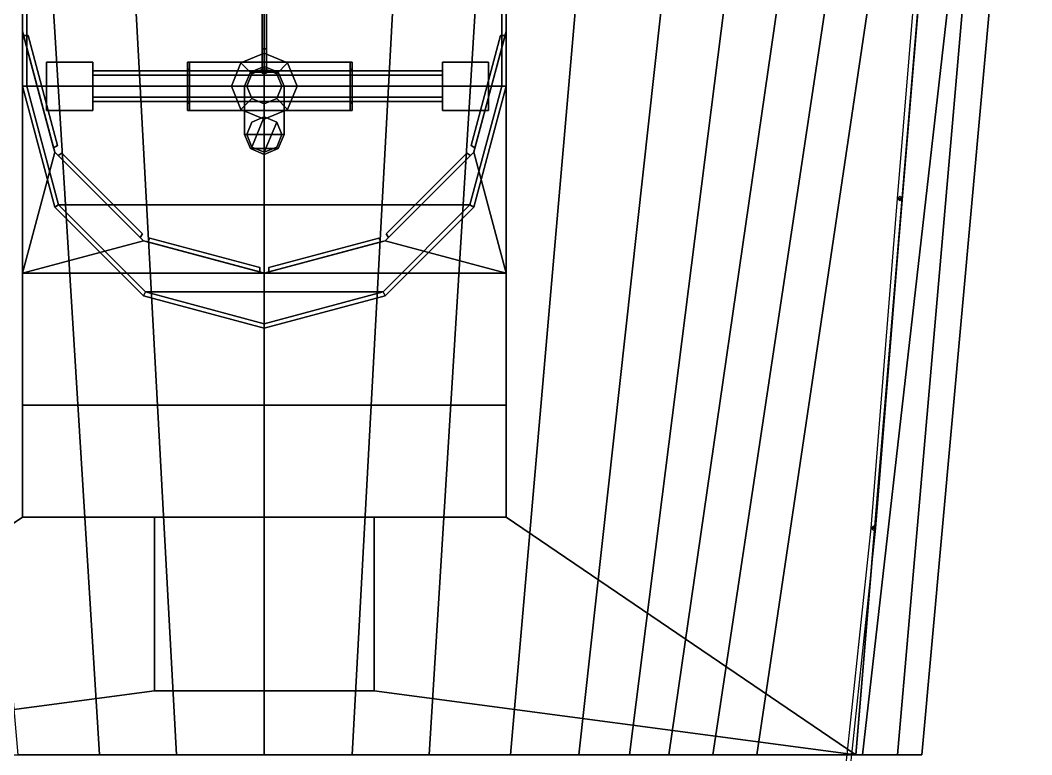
# Model space of a CAD drawing. Header units: millimetres. Extents: x -4 to 4, y -37.4 to 54.3.
# Drawn here: x -1.11 to 3.49, y -23.33 to -19.99 of the extents above; entities that cross this region are included whole.
import ezdxf

# ---------------------------------------------------------------- set-up
doc = ezdxf.new("R2010")
doc.units = ezdxf.units.MM
doc.layers.add('r2', color=5, linetype='Continuous')
doc.layers.add('superstructure', color=3, linetype='Continuous')

msp = doc.modelspace()

# ---------------------------------------------------------------- linework, layer by layer
for points in [[(-1.09, -17.81, -2.23), (-0.75, -23.33, -2.23), (-1.12, -23.33, -1.82), (-1.6, -17.81, -1.82)], [(-0.7, -17.81, -2.43), (-0.4, -23.33, -2.43), (-0.75, -23.33, -2.23), (-1.09, -17.81, -2.23)], [(0, -17.81, -2.62), (0, -23.33, -2.62), (-0.4, -23.33, -2.43), (-0.7, -17.81, -2.43)], [(0.4, -23.33, -2.43), (0, -23.33, -2.62), (0, -17.81, -2.62), (0.7, -17.81, -2.43)], [(0.75, -23.33, -2.23), (0.4, -23.33, -2.43), (0.7, -17.81, -2.43), (1.09, -17.81, -2.23)], [(1.12, -23.33, -1.82), (0.75, -23.33, -2.23), (1.09, -17.81, -2.23), (1.6, -17.81, -1.82)], [(1.43, -23.33, -1.23), (1.12, -23.33, -1.82), (1.6, -17.81, -1.82), (2.04, -17.81, -1.23)], [(1.66, -23.33, -0.61), (1.43, -23.33, -1.23), (2.04, -17.81, -1.23), (2.36, -17.81, -0.61)], [(1.84, -23.33), (1.66, -23.33, -0.61), (2.36, -17.81, -0.61), (2.64, -17.81)], [(2.04, -23.33, 0.61), (1.84, -23.33), (2.64, -17.81), (2.87, -17.81, 0.61)], [(2.24, -23.33, 1.22), (2.04, -23.33, 0.61), (2.87, -17.81, 0.61), (3.06, -17.81, 1.22)], [(2.72, -23.33, 2.45), (2.24, -23.33, 1.22), (3.06, -17.81, 1.22), (3.35, -17.81, 2.45)], [(2.69, -23.33, 3.46), (2.88, -23.33, 3.38), (3.36, -17.81, 3.38), (3.15, -17.81, 3.45)], [(2.99, -23.33, 3.23), (2.72, -23.33, 2.45), (3.35, -17.81, 2.45), (3.49, -17.81, 3.19)], [(2.88, -23.33, 3.38), (2.99, -23.33, 3.23), (3.49, -17.81, 3.19), (3.36, -17.81, 3.38)], [(-2.9817, -19.83, 3.45), (-2.69, -23.33, 3.46), (-1.1, -22.25, 3.4816), (-1.1, -19.83, 3.4816)], [(1.1, -19.83, 3.4816), (1.1, -22.25, 3.4816), (2.69, -23.33, 3.46), (2.9817, -19.83, 3.4537)], [(-1.1, -22.25, 3.4816), (-2.69, -23.33, 3.46), (-0.5, -23.04, 3.4916), (-0.5, -22.25, 3.4916)], [(0.5, -22.25, 3.4916), (0.5, -23.04, 3.4916), (2.69, -23.33, 3.46), (1.1, -22.25, 3.4816)], [(-0.5, -23.04, 3.4916), (-2.69, -23.33, 3.46), (0, -23.33, 3.5), (0, -23.04, 3.5)], [(0, -23.04, 3.5), (0, -23.33, 3.5), (2.69, -23.33, 3.46), (0.5, -23.04, 3.4916)]]:
    msp.add_3dface(points)
at = {"layer": 'r2'}
for points in [[(2.88, -20.8, 3.96), (2.96, -19.83, 3.96), (2.98, -19.83, 3.96), (2.9, -20.8, 3.96)], [(2.88, -20.8, 4.46), (2.96, -19.83, 4.46), (2.98, -19.83, 4.46), (2.9, -20.8, 4.46)], [(2.88, -20.8, 3.46), (2.89, -20.79, 3.46), (2.89, -20.79, 4.46), (2.88, -20.8, 4.46)], [(2.89, -20.79, 3.46), (2.9, -20.8, 3.46), (2.9, -20.8, 4.46), (2.89, -20.79, 4.46)], [(2.76, -22.3, 3.96), (2.88, -20.8, 3.96), (2.9, -20.8, 3.96), (2.78, -22.3, 3.96)], [(2.76, -22.3, 4.46), (2.88, -20.8, 4.46), (2.9, -20.8, 4.46), (2.78, -22.3, 4.46)], [(2.89, -20.81, 3.46), (2.88, -20.8, 3.46), (2.88, -20.8, 4.46), (2.89, -20.81, 4.46)], [(2.9, -20.8, 3.46), (2.89, -20.81, 3.46), (2.89, -20.81, 4.46), (2.9, -20.8, 4.46)], [(2.6, -23.8, 3.96), (2.76, -22.3, 3.96), (2.78, -22.3, 3.96), (2.62, -23.8, 3.96)], [(2.6, -23.8, 4.46), (2.76, -22.3, 4.46), (2.78, -22.3, 4.46), (2.62, -23.8, 4.46)], [(2.76, -22.3, 3.46), (2.77, -22.29, 3.46), (2.77, -22.29, 4.46), (2.76, -22.3, 4.46)], [(2.77, -22.31, 3.46), (2.76, -22.3, 3.46), (2.76, -22.3, 4.46), (2.77, -22.31, 4.46)], [(2.77, -22.29, 3.46), (2.78, -22.3, 3.46), (2.78, -22.3, 4.46), (2.77, -22.29, 4.46)], [(2.78, -22.3, 3.46), (2.77, -22.31, 3.46), (2.77, -22.31, 4.46), (2.78, -22.3, 4.46)]]:
    msp.add_3dface(points, dxfattribs=at)
at = {"layer": 'superstructure'}
for points in [[(-1.1, -17.28, 7.38), (-1.1, -17.28, 5.33), (-1.1, -19.81, 6.61), (-1.1, -20.04, 7.38)], [(-1.1, -17.28, 7.38), (-1.1, -20.29, 7.38), (-1.1, -20.29, 8.22), (-1.1, -19.45, 8.46)], [(1.1, -17.28, 7.38), (1.1, -20.04, 7.38), (1.1, -19.81, 6.61), (1.1, -17.28, 5.33)], [(1.1, -20.29, 7.38), (1.1, -17.28, 7.38), (1.1, -19.45, 8.46), (1.1, -20.29, 8.22)], [(-1.08, -20.29, 7.4), (-1.08, -17.3, 7.4), (-1.08, -19.45, 8.46), (-1.08, -20.29, 8.22)], [(-1.08, -17.3, 7.4), (-1.08, -20.29, 7.4), (1.08, -20.29, 7.4), (1.08, -17.3, 7.4)], [(1.08, -17.3, 7.4), (1.08, -20.29, 7.4), (1.08, -20.29, 8.22), (1.08, -19.45, 8.46)], [(-1.1, -19.45, 8.46), (-1.1, -20.29, 8.22), (-1.08, -20.29, 8.22), (-1.08, -19.45, 8.46)], [(1.08, -19.45, 8.46), (1.08, -20.29, 8.22), (1.1, -20.29, 8.22), (1.1, -19.45, 8.46)], [(-1.1, -19.83, 6.61), (-1.1, -20.04, 7.38), (-1.1, -20.04, 7.38), (-1.1, -19.81, 6.61)], [(0, -20.12, 7.84), (-0.01, -20.12, 7.85), (-0.01, -19.79, 7.97), (0, -19.79, 7.96)], [(-0.01, -20.12, 7.85), (0, -20.12, 7.86), (0, -19.79, 7.98), (-0.01, -19.79, 7.97)], [(0.01, -20.12, 7.85), (0, -20.12, 7.84), (0, -19.79, 7.96), (0.01, -19.79, 7.97)], [(0, -20.12, 7.86), (0.01, -20.12, 7.85), (0.01, -19.79, 7.97), (0, -19.79, 7.98)], [(1.1, -19.81, 6.61), (1.1, -20.04, 7.38), (1.1, -20.04, 7.38), (1.1, -19.83, 6.61)], [(-1.1, -19.83, 3.4816), (-1.1, -22.25, 3.4816), (-1.1, -21.14, 5.49), (-1.1, -20.04, 5.49)], [(-1.1, -19.83, 3.4816), (-1.1, -20.04, 5.49), (-1.1, -20.04, 7.38), (-1.1, -19.83, 6.61)], [(1.1, -21.14, 5.49), (1.1, -22.25, 3.4816), (1.1, -19.83, 3.4816), (1.1, -20.04, 5.49)], [(1.1, -20.04, 5.49), (1.1, -19.83, 3.4816), (1.1, -19.83, 6.61), (1.1, -20.04, 7.38)], [(-1.1, -21.14, 5.49), (-1.1, -21.14, 5.49), (-0.9526, -20.59, 5.49), (-1.1, -20.04, 5.49)], [(-1.1, -20.04, 5.49), (-1.0946, -20.06, 6.63), (-1.0946, -20.06, 7.13), (-1.1, -20.04, 7.38)], [(-1.1, -20.04, 5.49), (-0.9526, -20.59, 5.49), (-0.958, -20.57, 6.63), (-1.0946, -20.06, 6.63)], [(-0.958, -20.57, 7.13), (-0.9526, -20.59, 7.38), (-1.1, -20.04, 7.38), (-1.0946, -20.06, 7.13)], [(0.9526, -20.59, 5.49), (0.9526, -20.59, 5.49), (1.1, -21.14, 5.49), (1.1, -20.04, 5.49)], [(0.9526, -20.59, 5.49), (1.1, -20.04, 5.49), (1.0946, -20.06, 6.63), (0.958, -20.57, 6.63)], [(1.0946, -20.06, 7.13), (1.1, -20.04, 7.38), (0.9526, -20.59, 7.38), (0.958, -20.57, 7.13)], [(1.0946, -20.06, 6.63), (1.1, -20.04, 5.49), (1.1, -20.04, 7.38), (1.0946, -20.06, 7.13)], [(-0.9407, -20.56, 7.13), (-0.958, -20.57, 7.13), (-1.0946, -20.06, 7.13), (-1.0746, -20.06, 7.13)], [(-1.0746, -20.06, 6.63), (-1.0946, -20.06, 6.63), (-0.958, -20.57, 6.63), (-0.9407, -20.56, 6.63)], [(-1.0946, -20.06, 6.63), (-1.0746, -20.06, 6.63), (-1.0746, -20.06, 7.13), (-1.0946, -20.06, 7.13)], [(-1.0746, -20.06, 6.63), (-0.9407, -20.56, 6.63), (-0.9407, -20.56, 7.13), (-1.0746, -20.06, 7.13)], [(1.0746, -20.06, 7.13), (1.0946, -20.06, 7.13), (0.958, -20.57, 7.13), (0.9407, -20.56, 7.13)], [(0.9407, -20.56, 6.63), (0.958, -20.57, 6.63), (1.0946, -20.06, 6.63), (1.0746, -20.06, 6.63)], [(0.9407, -20.56, 6.63), (1.0746, -20.06, 6.63), (1.0746, -20.06, 7.13), (0.9407, -20.56, 7.13)], [(1.0746, -20.06, 6.63), (1.0946, -20.06, 6.63), (1.0946, -20.06, 7.13), (1.0746, -20.06, 7.13)], [(0, -20.14, 7.4), (-0.1061, -20.1839, 7.4), (-0.1061, -20.1839, 7.73), (0, -20.14, 7.73)], [(0, -20.14, 7.73), (-0.1061, -20.1839, 7.73), (-0.0566, -20.2334, 7.73), (0, -20.21, 7.73)], [(0, -20.23, 7.84), (-0.01, -20.23, 7.85), (-0.01, -20.12, 7.85), (0, -20.12, 7.84)], [(-0.01, -20.23, 7.85), (0, -20.23, 7.86), (0, -20.12, 7.86), (-0.01, -20.12, 7.85)], [(0.01, -20.23, 7.85), (0, -20.23, 7.84), (0, -20.12, 7.84), (0.01, -20.12, 7.85)], [(0, -20.23, 7.86), (0.01, -20.23, 7.85), (0.01, -20.12, 7.85), (0, -20.12, 7.86)], [(0.1061, -20.1839, 7.4), (0, -20.14, 7.4), (0, -20.14, 7.73), (0.1061, -20.1839, 7.73)], [(0.1061, -20.1839, 7.73), (0, -20.14, 7.73), (0, -20.21, 7.73), (0.0566, -20.2334, 7.73)], [(-0.78, -20.4, 8.71), (-0.99, -20.4, 8.71), (-0.99, -20.18, 8.71), (-0.78, -20.18, 8.71)], [(-0.99, -20.18, 8.71), (-0.99, -20.4, 8.71), (-0.99, -20.4, 8.93), (-0.99, -20.18, 8.93)], [(-0.78, -20.18, 8.71), (-0.99, -20.18, 8.71), (-0.99, -20.18, 8.93), (-0.78, -20.18, 8.93)], [(-0.99, -20.18, 8.93), (-0.99, -20.4, 8.93), (-0.78, -20.4, 8.93), (-0.78, -20.18, 8.93)], [(-0.78, -20.18, 8.93), (-0.78, -20.4, 8.93), (-0.78, -20.4, 8.71), (-0.78, -20.18, 8.71)], [(-0.35, -20.4, 8.82), (-0.35, -20.18, 8.82), (-0.35, -20.18, 8.53), (-0.35, -20.4, 8.53)], [(-0.34, -20.18, 8.54), (-0.35, -20.18, 8.53), (-0.35, -20.18, 8.82), (-0.34, -20.18, 8.82)], [(-0.35, -20.4, 8.53), (-0.35, -20.18, 8.53), (0.4, -20.18, 8.53), (0.4, -20.4, 8.53)], [(0.39, -20.18, 8.54), (0.4, -20.18, 8.53), (-0.35, -20.18, 8.53), (-0.34, -20.18, 8.54)], [(-0.35, -20.3678, 8.8978), (-0.35, -20.2122, 8.8978), (-0.35, -20.18, 8.82), (-0.35, -20.4, 8.82)], [(-0.35, -20.18, 8.82), (-0.35, -20.2122, 8.8978), (-0.34, -20.2122, 8.8978), (-0.34, -20.18, 8.82)], [(-0.34, -20.4, 8.54), (-0.34, -20.18, 8.54), (-0.34, -20.18, 8.82), (-0.34, -20.4, 8.82)], [(0.39, -20.4, 8.54), (0.39, -20.18, 8.54), (-0.34, -20.18, 8.54), (-0.34, -20.4, 8.54)], [(-0.34, -20.4, 8.82), (-0.34, -20.18, 8.82), (-0.34, -20.2122, 8.8978), (-0.34, -20.3678, 8.8978)], [(-0.1061, -20.1839, 7.4), (-0.15, -20.29, 7.4), (-0.15, -20.29, 7.73), (-0.1061, -20.1839, 7.73)], [(-0.1061, -20.1839, 7.73), (-0.15, -20.29, 7.73), (-0.08, -20.29, 7.73), (-0.0566, -20.2334, 7.73)], [(0.15, -20.29, 7.73), (0.1061, -20.1839, 7.73), (0.0566, -20.2334, 7.73), (0.08, -20.29, 7.73)], [(0.15, -20.29, 7.4), (0.1061, -20.1839, 7.4), (0.1061, -20.1839, 7.73), (0.15, -20.29, 7.73)], [(0.39, -20.4, 8.82), (0.39, -20.18, 8.82), (0.39, -20.18, 8.54), (0.39, -20.4, 8.54)], [(0.4, -20.18, 8.53), (0.39, -20.18, 8.54), (0.39, -20.18, 8.82), (0.4, -20.18, 8.82)], [(0.39, -20.3678, 8.8978), (0.39, -20.2122, 8.8978), (0.39, -20.18, 8.82), (0.39, -20.4, 8.82)], [(0.39, -20.18, 8.82), (0.39, -20.2122, 8.8978), (0.4, -20.2122, 8.8978), (0.4, -20.18, 8.82)], [(0.4, -20.4, 8.53), (0.4, -20.18, 8.53), (0.4, -20.18, 8.82), (0.4, -20.4, 8.82)], [(0.4, -20.4, 8.82), (0.4, -20.18, 8.82), (0.4, -20.2122, 8.8978), (0.4, -20.3678, 8.8978)], [(0.81, -20.18, 8.93), (0.81, -20.4, 8.93), (1.02, -20.4, 8.93), (1.02, -20.18, 8.93)], [(1.02, -20.4, 8.71), (0.81, -20.4, 8.71), (0.81, -20.18, 8.71), (1.02, -20.18, 8.71)], [(0.81, -20.18, 8.71), (0.81, -20.4, 8.71), (0.81, -20.4, 8.93), (0.81, -20.18, 8.93)], [(1.02, -20.18, 8.71), (0.81, -20.18, 8.71), (0.81, -20.18, 8.93), (1.02, -20.18, 8.93)], [(1.02, -20.18, 8.93), (1.02, -20.4, 8.93), (1.02, -20.4, 8.71), (1.02, -20.18, 8.71)], [(-0.78, -20.2405, 8.7705), (-0.78, -20.22, 8.82), (0.81, -20.22, 8.82), (0.81, -20.2405, 8.7705)], [(-0.78, -20.22, 8.82), (-0.78, -20.2405, 8.8695), (0.81, -20.2405, 8.8695), (0.81, -20.22, 8.82)], [(-0.35, -20.29, 8.93), (-0.35, -20.29, 8.93), (-0.35, -20.2122, 8.8978), (-0.35, -20.3678, 8.8978)], [(-0.35, -20.2122, 8.8978), (-0.35, -20.29, 8.93), (-0.34, -20.29, 8.93), (-0.34, -20.2122, 8.8978)], [(-0.34, -20.3678, 8.8978), (-0.34, -20.2122, 8.8978), (-0.34, -20.29, 8.93)], [(-0.0636, -20.2264, 8.14), (-0.09, -20.29, 8.14), (-0.09, -20.29, 8.15), (-0.0636, -20.2264, 8.15)], [(-0.0636, -20.2264, 8.15), (-0.09, -20.29, 8.15), (0.09, -20.29, 8.15), (0.0636, -20.2264, 8.15)], [(-0.0636, -20.2264, 8.35), (-0.09, -20.29, 8.35), (-0.09, -20.29, 8.36), (-0.0636, -20.2264, 8.36)], [(-0.0636, -20.2264, 8.36), (-0.09, -20.29, 8.36), (0.09, -20.29, 8.36), (0.0636, -20.2264, 8.36)], [(-0.0566, -20.2334, 7.73), (-0.08, -20.29, 7.73), (-0.08, -20.29, 8.53), (-0.0566, -20.2334, 8.53)], [(0, -20.2, 8.14), (-0.0636, -20.2264, 8.14), (-0.0636, -20.2264, 8.15), (0, -20.2, 8.15)], [(0, -20.2, 8.15), (-0.0636, -20.2264, 8.15), (0.0636, -20.2264, 8.15), (0, -20.2, 8.15)], [(0, -20.2, 8.35), (-0.0636, -20.2264, 8.35), (-0.0636, -20.2264, 8.36), (0, -20.2, 8.36)], [(0, -20.2, 8.36), (-0.0636, -20.2264, 8.36), (0.0636, -20.2264, 8.36), (0, -20.2, 8.36)], [(0, -20.21, 7.73), (-0.0566, -20.2334, 7.73), (-0.0566, -20.2334, 8.53), (0, -20.21, 8.53)], [(0.0636, -20.2264, 8.14), (0, -20.2, 8.14), (0, -20.2, 8.15), (0.0636, -20.2264, 8.15)], [(0.0636, -20.2264, 8.35), (0, -20.2, 8.35), (0, -20.2, 8.36), (0.0636, -20.2264, 8.36)], [(0.0566, -20.2334, 7.73), (0, -20.21, 7.73), (0, -20.21, 8.53), (0.0566, -20.2334, 8.53)], [(0.08, -20.29, 7.73), (0.0566, -20.2334, 7.73), (0.0566, -20.2334, 8.53), (0.08, -20.29, 8.53)], [(0.09, -20.29, 8.14), (0.0636, -20.2264, 8.14), (0.0636, -20.2264, 8.15), (0.09, -20.29, 8.15)], [(0.09, -20.29, 8.35), (0.0636, -20.2264, 8.35), (0.0636, -20.2264, 8.36), (0.09, -20.29, 8.36)], [(0.39, -20.29, 8.93), (0.39, -20.29, 8.93), (0.39, -20.2122, 8.8978), (0.39, -20.3678, 8.8978)], [(0.39, -20.2122, 8.8978), (0.39, -20.29, 8.93), (0.4, -20.29, 8.93), (0.4, -20.2122, 8.8978)], [(0.4, -20.3678, 8.8978), (0.4, -20.2122, 8.8978), (0.4, -20.29, 8.93)], [(-0.78, -20.29, 8.75), (-0.78, -20.2405, 8.7705), (0.81, -20.2405, 8.7705), (0.81, -20.29, 8.75)], [(-0.78, -20.2405, 8.8695), (-0.78, -20.29, 8.89), (0.81, -20.29, 8.89), (0.81, -20.2405, 8.8695)], [(-1.1, -20.29, 7.38), (-0.9526, -20.84, 7.38), (-0.9526, -20.84, 8.22), (-1.1, -20.29, 8.22)], [(-1.1, -20.29, 8.22), (-0.9526, -20.84, 8.22), (-0.9353, -20.83, 8.22), (-1.08, -20.29, 8.22)], [(-0.9353, -20.83, 7.4), (-1.08, -20.29, 7.4), (-1.08, -20.29, 8.22), (-0.9353, -20.83, 8.22)], [(-1.08, -20.29, 7.4), (-0.9353, -20.83, 7.4), (0.9353, -20.83, 7.4), (1.08, -20.29, 7.4)], [(-0.78, -20.3395, 8.7705), (-0.78, -20.29, 8.75), (0.81, -20.29, 8.75), (0.81, -20.3395, 8.7705)], [(-0.78, -20.29, 8.89), (-0.78, -20.3395, 8.8695), (0.81, -20.3395, 8.8695), (0.81, -20.29, 8.89)], [(-0.35, -20.29, 8.93), (-0.35, -20.3678, 8.8978), (-0.34, -20.3678, 8.8978), (-0.34, -20.29, 8.93)], [(-0.15, -20.29, 7.4), (-0.1061, -20.3961, 7.4), (-0.1061, -20.3961, 7.73), (-0.15, -20.29, 7.73)], [(-0.15, -20.29, 7.73), (-0.1061, -20.3961, 7.73), (-0.0566, -20.3466, 7.73), (-0.08, -20.29, 7.73)], [(-0.09, -20.51, 8.15), (-0.09, -20.29, 8.15), (-0.09, -20.29, 8.14), (-0.09, -20.51, 8.14)], [(0.09, -20.51, 8.15), (0.09, -20.29, 8.15), (-0.09, -20.29, 8.15), (-0.09, -20.51, 8.15)], [(-0.09, -20.51, 8.36), (-0.09, -20.29, 8.36), (-0.09, -20.29, 8.35), (-0.09, -20.51, 8.35)], [(0.09, -20.51, 8.36), (0.09, -20.29, 8.36), (-0.09, -20.29, 8.36), (-0.09, -20.51, 8.36)], [(-0.08, -20.29, 7.73), (-0.0566, -20.3466, 7.73), (-0.0566, -20.3466, 8.53), (-0.08, -20.29, 8.53)], [(0.0566, -20.3466, 7.73), (0.08, -20.29, 7.73), (0.08, -20.29, 8.53), (0.0566, -20.3466, 8.53)], [(0.1061, -20.3961, 7.73), (0.15, -20.29, 7.73), (0.08, -20.29, 7.73), (0.0566, -20.3466, 7.73)], [(0.09, -20.51, 8.14), (0.09, -20.29, 8.14), (0.09, -20.29, 8.15), (0.09, -20.51, 8.15)], [(0.09, -20.51, 8.35), (0.09, -20.29, 8.35), (0.09, -20.29, 8.36), (0.09, -20.51, 8.36)], [(0.1061, -20.3961, 7.4), (0.15, -20.29, 7.4), (0.15, -20.29, 7.73), (0.1061, -20.3961, 7.73)], [(0.39, -20.29, 8.93), (0.39, -20.3678, 8.8978), (0.4, -20.3678, 8.8978), (0.4, -20.29, 8.93)], [(1.08, -20.29, 7.4), (0.9353, -20.83, 7.4), (0.9353, -20.83, 8.22), (1.08, -20.29, 8.22)], [(0.9526, -20.84, 8.22), (1.1, -20.29, 8.22), (1.08, -20.29, 8.22), (0.9353, -20.83, 8.22)], [(0.9526, -20.84, 7.38), (1.1, -20.29, 7.38), (1.1, -20.29, 8.22), (0.9526, -20.84, 8.22)], [(-0.78, -20.36, 8.82), (-0.78, -20.3395, 8.7705), (0.81, -20.3395, 8.7705), (0.81, -20.36, 8.82)], [(-0.78, -20.3395, 8.8695), (-0.78, -20.36, 8.82), (0.81, -20.36, 8.82), (0.81, -20.3395, 8.8695)], [(-0.35, -20.3678, 8.8978), (-0.35, -20.4, 8.82), (-0.34, -20.4, 8.82), (-0.34, -20.3678, 8.8978)], [(-0.1061, -20.3961, 7.73), (0, -20.44, 7.73), (0, -20.37, 7.73), (-0.0566, -20.3466, 7.73)], [(-0.0566, -20.3466, 7.73), (0, -20.37, 7.73), (0, -20.37, 8.53), (-0.0566, -20.3466, 8.53)], [(0, -20.37, 7.73), (0.0566, -20.3466, 7.73), (0.0566, -20.3466, 8.53), (0, -20.37, 8.53)], [(0, -20.44, 7.73), (0.1061, -20.3961, 7.73), (0.0566, -20.3466, 7.73), (0, -20.37, 7.73)], [(0.39, -20.3678, 8.8978), (0.39, -20.4, 8.82), (0.4, -20.4, 8.82), (0.4, -20.3678, 8.8978)], [(-0.78, -20.4, 8.93), (-0.99, -20.4, 8.93), (-0.99, -20.4, 8.71), (-0.78, -20.4, 8.71)], [(-0.34, -20.4, 8.82), (-0.35, -20.4, 8.82), (-0.35, -20.4, 8.53), (-0.34, -20.4, 8.54)], [(-0.34, -20.4, 8.54), (-0.35, -20.4, 8.53), (0.4, -20.4, 8.53), (0.39, -20.4, 8.54)], [(-0.1061, -20.3961, 7.4), (0, -20.44, 7.4), (0, -20.44, 7.73), (-0.1061, -20.3961, 7.73)], [(0, -20.44, 7.4), (0.1061, -20.3961, 7.4), (0.1061, -20.3961, 7.73), (0, -20.44, 7.73)], [(0.4, -20.4, 8.82), (0.39, -20.4, 8.82), (0.39, -20.4, 8.54), (0.4, -20.4, 8.53)], [(1.02, -20.4, 8.93), (0.81, -20.4, 8.93), (0.81, -20.4, 8.71), (1.02, -20.4, 8.71)], [(-0.0566, -20.5666, 8.47), (0, -20.43, 8.47), (-0.0566, -20.4534, 8.47), (-0.08, -20.51, 8.47)], [(-0.0566, -20.4534, 8.06), (-0.08, -20.51, 8.06), (-0.08, -20.51, 8.47), (-0.0566, -20.4534, 8.47)], [(0, -20.43, 8.06), (-0.0566, -20.4534, 8.06), (-0.0566, -20.4534, 8.47), (0, -20.43, 8.47)], [(0, -20.59, 8.47), (0.0566, -20.4534, 8.47), (0, -20.43, 8.47), (-0.0566, -20.5666, 8.47)], [(0.0566, -20.4534, 8.06), (0, -20.43, 8.06), (0, -20.43, 8.47), (0.0566, -20.4534, 8.47)], [(0.0566, -20.5666, 8.47), (0.08, -20.51, 8.47), (0.0566, -20.4534, 8.47), (0, -20.59, 8.47)], [(0.08, -20.51, 8.06), (0.0566, -20.4534, 8.06), (0.0566, -20.4534, 8.47), (0.08, -20.51, 8.47)], [(-0.09, -20.51, 8.14), (-0.0636, -20.5736, 8.14), (-0.0636, -20.5736, 8.15), (-0.09, -20.51, 8.15)], [(0.0636, -20.5736, 8.15), (0.09, -20.51, 8.15), (-0.09, -20.51, 8.15), (-0.0636, -20.5736, 8.15)], [(0.0636, -20.5736, 8.36), (0.09, -20.51, 8.36), (-0.09, -20.51, 8.36), (-0.0636, -20.5736, 8.36)], [(-0.09, -20.51, 8.35), (-0.0636, -20.5736, 8.35), (-0.0636, -20.5736, 8.36), (-0.09, -20.51, 8.36)], [(-0.08, -20.51, 8.06), (-0.0566, -20.5666, 8.06), (-0.0566, -20.5666, 8.47), (-0.08, -20.51, 8.47)], [(0.0566, -20.5666, 8.06), (0.08, -20.51, 8.06), (0.08, -20.51, 8.47), (0.0566, -20.5666, 8.47)], [(0.0636, -20.5736, 8.14), (0.09, -20.51, 8.14), (0.09, -20.51, 8.15), (0.0636, -20.5736, 8.15)], [(0.0636, -20.5736, 8.35), (0.09, -20.51, 8.35), (0.09, -20.51, 8.36), (0.0636, -20.5736, 8.36)], [(-0.9407, -20.56, 6.63), (-0.958, -20.57, 6.63), (-0.958, -20.57, 7.13), (-0.9407, -20.56, 7.13)], [(0.958, -20.57, 6.63), (0.9407, -20.56, 6.63), (0.9407, -20.56, 7.13), (0.958, -20.57, 7.13)], [(-1.1, -21.14, 5.49), (-1.1, -21.14, 5.49), (-0.55, -20.9926, 5.49), (-0.9526, -20.59, 5.49)], [(-0.958, -20.57, 6.63), (-0.9526, -20.59, 5.49), (-0.9526, -20.59, 7.38), (-0.958, -20.57, 7.13)], [(-0.9526, -20.59, 5.49), (-0.938, -20.6046, 6.63), (-0.938, -20.6046, 7.13), (-0.9526, -20.59, 7.38)], [(-0.9526, -20.59, 5.49), (-0.55, -20.9926, 5.49), (-0.5646, -20.978, 6.63), (-0.938, -20.6046, 6.63)], [(-0.5646, -20.978, 7.13), (-0.55, -20.9926, 7.38), (-0.9526, -20.59, 7.38), (-0.938, -20.6046, 7.13)], [(-0.5546, -20.9607, 7.13), (-0.5646, -20.978, 7.13), (-0.938, -20.6046, 7.13), (-0.9207, -20.5946, 7.13)], [(-0.9207, -20.5946, 6.63), (-0.938, -20.6046, 6.63), (-0.5646, -20.978, 6.63), (-0.5546, -20.9607, 6.63)], [(-0.938, -20.6046, 6.63), (-0.9207, -20.5946, 6.63), (-0.9207, -20.5946, 7.13), (-0.938, -20.6046, 7.13)], [(-0.9207, -20.5946, 6.63), (-0.5546, -20.9607, 6.63), (-0.5546, -20.9607, 7.13), (-0.9207, -20.5946, 7.13)], [(-0.0636, -20.5736, 8.14), (0, -20.6, 8.14), (0, -20.6, 8.15), (-0.0636, -20.5736, 8.15)], [(0, -20.6, 8.15), (0.0636, -20.5736, 8.15), (-0.0636, -20.5736, 8.15), (0, -20.6, 8.15)], [(0, -20.6, 8.36), (0.0636, -20.5736, 8.36), (-0.0636, -20.5736, 8.36), (0, -20.6, 8.36)], [(-0.0636, -20.5736, 8.35), (0, -20.6, 8.35), (0, -20.6, 8.36), (-0.0636, -20.5736, 8.36)], [(-0.0566, -20.5666, 8.06), (0, -20.59, 8.06), (0, -20.59, 8.47), (-0.0566, -20.5666, 8.47)], [(0, -20.59, 8.06), (0.0566, -20.5666, 8.06), (0.0566, -20.5666, 8.47), (0, -20.59, 8.47)], [(0, -20.6, 8.14), (0.0636, -20.5736, 8.14), (0.0636, -20.5736, 8.15), (0, -20.6, 8.15)], [(0, -20.6, 8.35), (0.0636, -20.5736, 8.35), (0.0636, -20.5736, 8.36), (0, -20.6, 8.36)], [(0.55, -20.9926, 5.49), (0.55, -20.9926, 5.49), (1.1, -21.14, 5.49), (0.9526, -20.59, 5.49)], [(0.55, -20.9926, 5.49), (0.9526, -20.59, 5.49), (0.938, -20.6046, 6.63), (0.5646, -20.978, 6.63)], [(0.938, -20.6046, 7.13), (0.9526, -20.59, 7.38), (0.55, -20.9926, 7.38), (0.5646, -20.978, 7.13)], [(0.9207, -20.5946, 7.13), (0.938, -20.6046, 7.13), (0.5646, -20.978, 7.13), (0.5546, -20.9607, 7.13)], [(0.5546, -20.9607, 6.63), (0.5646, -20.978, 6.63), (0.938, -20.6046, 6.63), (0.9207, -20.5946, 6.63)], [(0.5546, -20.9607, 6.63), (0.9207, -20.5946, 6.63), (0.9207, -20.5946, 7.13), (0.5546, -20.9607, 7.13)], [(0.9207, -20.5946, 6.63), (0.938, -20.6046, 6.63), (0.938, -20.6046, 7.13), (0.9207, -20.5946, 7.13)], [(0.938, -20.6046, 6.63), (0.9526, -20.59, 5.49), (0.9526, -20.59, 7.38), (0.938, -20.6046, 7.13)], [(0.9526, -20.59, 5.49), (0.958, -20.57, 6.63), (0.958, -20.57, 7.13), (0.9526, -20.59, 7.38)], [(-0.9526, -20.84, 8.22), (-0.55, -21.2426, 8.22), (-0.54, -21.2253, 8.22), (-0.9353, -20.83, 8.22)], [(-0.54, -21.2253, 7.4), (-0.9353, -20.83, 7.4), (-0.9353, -20.83, 8.22), (-0.54, -21.2253, 8.22)], [(-0.9353, -20.83, 7.4), (-0.54, -21.2253, 7.4), (0.54, -21.2253, 7.4), (0.9353, -20.83, 7.4)], [(0.9353, -20.83, 7.4), (0.54, -21.2253, 7.4), (0.54, -21.2253, 8.22), (0.9353, -20.83, 8.22)], [(0.55, -21.2426, 8.22), (0.9526, -20.84, 8.22), (0.9353, -20.83, 8.22), (0.54, -21.2253, 8.22)], [(-0.9526, -20.84, 7.38), (-0.55, -21.2426, 7.38), (-0.55, -21.2426, 8.22), (-0.9526, -20.84, 8.22)], [(0.55, -21.2426, 7.38), (0.9526, -20.84, 7.38), (0.9526, -20.84, 8.22), (0.55, -21.2426, 8.22)], [(-0.5546, -20.9607, 6.63), (-0.5646, -20.978, 6.63), (-0.5646, -20.978, 7.13), (-0.5546, -20.9607, 7.13)], [(0.5646, -20.978, 6.63), (0.5546, -20.9607, 6.63), (0.5546, -20.9607, 7.13), (0.5646, -20.978, 7.13)], [(-1.1, -21.14, 5.49), (-1.1, -21.14, 5.49), (0, -21.14, 5.49), (-0.55, -20.9926, 5.49)], [(-0.5646, -20.978, 6.63), (-0.55, -20.9926, 5.49), (-0.55, -20.9926, 7.38), (-0.5646, -20.978, 7.13)], [(-0.55, -20.9926, 5.49), (0, -21.14, 5.49), (-0.02, -21.1346, 6.63), (-0.53, -20.998, 6.63)], [(-0.02, -21.1346, 7.13), (0, -21.14, 7.38), (-0.55, -20.9926, 7.38), (-0.53, -20.998, 7.13)], [(-0.55, -20.9926, 5.49), (-0.53, -20.998, 6.63), (-0.53, -20.998, 7.13), (-0.55, -20.9926, 7.38)], [(-0.53, -20.998, 6.63), (-0.52, -20.9807, 6.63), (-0.52, -20.9807, 7.13), (-0.53, -20.998, 7.13)], [(-0.52, -20.9807, 6.63), (-0.53, -20.998, 6.63), (-0.02, -21.1346, 6.63), (-0.02, -21.1146, 6.63)], [(-0.02, -21.1146, 7.13), (-0.02, -21.1346, 7.13), (-0.53, -20.998, 7.13), (-0.52, -20.9807, 7.13)], [(-0.52, -20.9807, 6.63), (-0.02, -21.1146, 6.63), (-0.02, -21.1146, 7.13), (-0.52, -20.9807, 7.13)], [(0, -21.14, 5.49), (0, -21.14, 5.49), (1.1, -21.14, 5.49), (0.55, -20.9926, 5.49)], [(0, -21.14, 5.49), (0.55, -20.9926, 5.49), (0.53, -20.998, 6.63), (0.02, -21.1346, 6.63)], [(0.53, -20.998, 7.13), (0.55, -20.9926, 7.38), (0, -21.14, 7.38), (0.02, -21.1346, 7.13)], [(0.52, -20.9807, 7.13), (0.53, -20.998, 7.13), (0.02, -21.1346, 7.13), (0.02, -21.1146, 7.13)], [(0.02, -21.1146, 6.63), (0.02, -21.1346, 6.63), (0.53, -20.998, 6.63), (0.52, -20.9807, 6.63)], [(0.02, -21.1146, 6.63), (0.52, -20.9807, 6.63), (0.52, -20.9807, 7.13), (0.02, -21.1146, 7.13)], [(0.52, -20.9807, 6.63), (0.53, -20.998, 6.63), (0.53, -20.998, 7.13), (0.52, -20.9807, 7.13)], [(0.53, -20.998, 6.63), (0.55, -20.9926, 5.49), (0.55, -20.9926, 7.38), (0.53, -20.998, 7.13)], [(0.55, -20.9926, 5.49), (0.5646, -20.978, 6.63), (0.5646, -20.978, 7.13), (0.55, -20.9926, 7.38)], [(-1.1, -22.25, 3.4816), (-1.1, -22.25, 4.63), (-1.1, -21.74, 5.32), (-1.1, -21.14, 5.49)], [(-1.1, -21.14, 5.49), (-1.1, -21.74, 5.32), (1.1, -21.74, 5.32), (1.1, -21.14, 5.49)], [(-0.02, -21.1146, 6.63), (-0.02, -21.1346, 6.63), (-0.02, -21.1346, 7.13), (-0.02, -21.1146, 7.13)], [(-0.02, -21.1346, 6.63), (0, -21.14, 5.49), (0, -21.14, 7.38), (-0.02, -21.1346, 7.13)], [(0, -21.14, 5.49), (0.02, -21.1346, 6.63), (0.02, -21.1346, 7.13), (0, -21.14, 7.38)], [(0.02, -21.1346, 6.63), (0.02, -21.1146, 6.63), (0.02, -21.1146, 7.13), (0.02, -21.1346, 7.13)], [(1.1, -21.74, 5.32), (1.1, -22.25, 4.63), (1.1, -22.25, 3.4816), (1.1, -21.14, 5.49)], [(-0.55, -21.2426, 8.22), (0, -21.39, 8.22), (0, -21.37, 8.22), (-0.54, -21.2253, 8.22)], [(-0.55, -21.2426, 7.38), (0, -21.39, 7.38), (0, -21.39, 8.22), (-0.55, -21.2426, 8.22)], [(0, -21.37, 7.4), (-0.54, -21.2253, 7.4), (-0.54, -21.2253, 8.22), (0, -21.37, 8.22)], [(-0.54, -21.2253, 7.4), (0, -21.37, 7.4), (0, -21.37, 7.4), (0.54, -21.2253, 7.4)], [(0.54, -21.2253, 7.4), (0, -21.37, 7.4), (0, -21.37, 8.22), (0.54, -21.2253, 8.22)], [(0, -21.39, 8.22), (0.55, -21.2426, 8.22), (0.54, -21.2253, 8.22), (0, -21.37, 8.22)], [(0, -21.39, 7.38), (0.55, -21.2426, 7.38), (0.55, -21.2426, 8.22), (0, -21.39, 8.22)], [(-1.1, -21.74, 5.32), (-1.1, -22.25, 4.63), (1.1, -22.25, 4.63), (1.1, -21.74, 5.32)], [(-0.5, -22.25, 3.4916), (-0.5, -22.25, 4.63), (-1.1, -22.25, 4.63), (-1.1, -22.25, 3.4816)], [(-0.5, -22.25, 4.63), (-0.5, -23.04, 4.63), (0.5, -23.04, 4.63), (0.5, -22.25, 4.63)], [(-0.5, -22.25, 3.4916), (-0.5, -23.04, 3.4916), (-0.5, -23.04, 4.63), (-0.5, -22.25, 4.63)], [(0.5, -22.25, 4.63), (0.5, -23.04, 4.63), (0.5, -23.04, 3.4916), (0.5, -22.25, 3.4916)], [(1.1, -22.25, 3.4816), (1.1, -22.25, 4.63), (0.5, -22.25, 4.63), (0.5, -22.25, 3.4916)], [(0, -23.04, 3.5), (0.5, -23.04, 4.63), (-0.5, -23.04, 4.63), (-0.5, -23.04, 3.4916)], [(0.5, -23.04, 3.4916), (0.5, -23.04, 4.63), (0.5, -23.04, 4.63), (0, -23.04, 3.5)]]:
    msp.add_3dface(points, dxfattribs=at)

doc.saveas('drawing.dxf')
